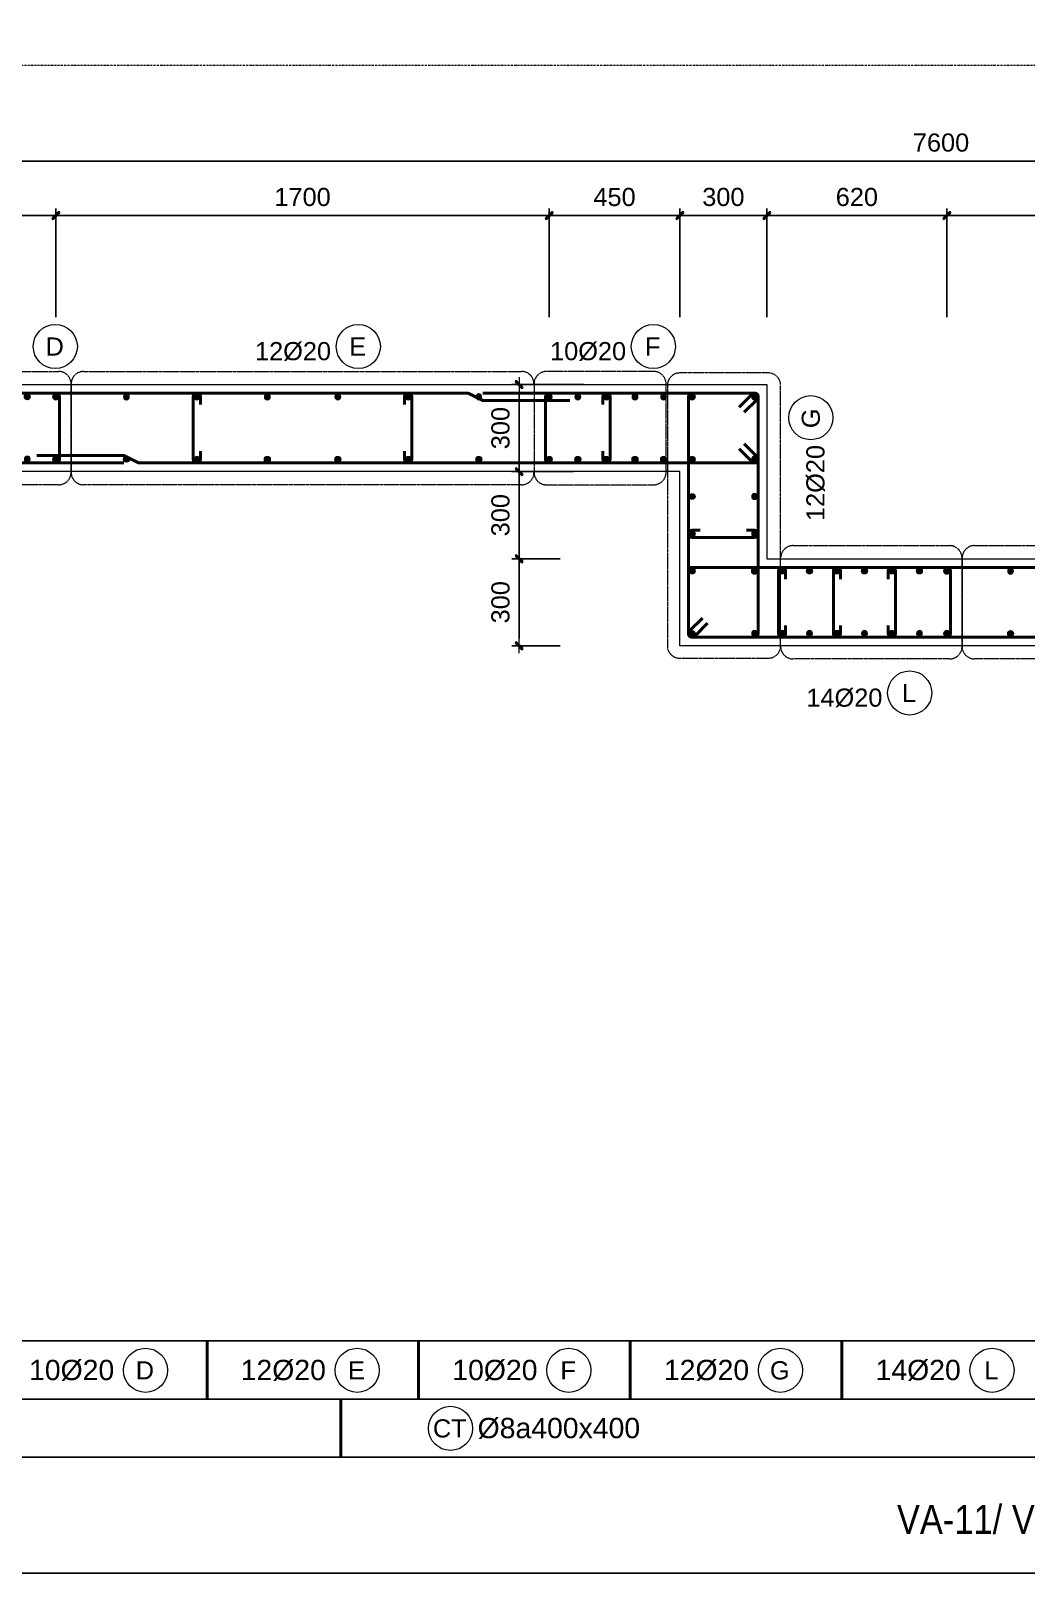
# Model space of a CAD drawing. Header units: millimetres. Extents: x -146909 to 4830753, y -683702 to -336947.
# Drawn here: x 4580029 to 4583458, y -448762 to -443448 of the extents above; entities that cross this region are included whole.
import ezdxf
from ezdxf.enums import TextEntityAlignment as Align

# ---------------------------------------------------------------- set-up
doc = ezdxf.new("R2010")
doc.units = ezdxf.units.MM
doc.header["$MEASUREMENT"] = 0
doc.linetypes.add('Grid Line 4 1_5', pattern=[1140, 600, -225, 90, -225])
doc.linetypes.add('HIDDEN', pattern=[0.375, 0.25, -0.125])
doc.layers.get('0').update_dxf_attribs({"lineweight": 9})
doc.layers.get('Defpoints').update_dxf_attribs({"color": 10, "lineweight": 0})
for name, color, linetype, lineweight in [("'S_General_Cont_1 Thin", 1, 'Continuous', 18), ("'S_General_Text_3_Member name", 3, 'Continuous', 35), ('CDAI', 3, 'Continuous', 40), ('chunho.q', 1, 'Continuous', 13), ('CTHEP', 4, 'Continuous', 50), ('DBAO', 2, 'Continuous', 13), ('DMo', 9, 'HIDDEN', 9), ('KTH', 154, 'Continuous', 9), ('S-GRID', 7, 'Continuous', 5), ('STICK', 1, 'Continuous', 9)]:
    doc.layers.add(name, color=color, linetype=linetype, lineweight=lineweight)
for name, color, linetype in [('DM', 1, 'Continuous'), ('TBL', 1, 'Continuous'), ('TX', 214, 'Continuous')]:
    doc.layers.add(name, color=color, linetype=linetype)
doc.styles.add('arial', font='arial.ttf', dxfattribs={"width": 0.85})
doc.styles.add('TTP-HelCon', font='arial.ttf')
doc.dimstyles.new('TTP-25', dxfattribs={"dimscale": 25, "dimtxt": 2.5, "dimasz": 1, "dimexe": 1, "dimexo": 1, "dimgap": 0.09, "dimtad": 0, "dimdec": 4, "dimrnd": 10, "dimzin": 9, "dimdsep": 46, "dimtxsty": 'TTP-HelCon', "dimblk": 'Stick', "dimcen": 0.09, "dimdle": 1.5, "dimclrd": 256, "dimclre": 256, "dimclrt": 1, "dimadec": 0, "dimazin": 0, "dimtfac": 1, "dimtdec": 4, "dimtmove": 0, "dimatfit": 3, "dimldrblk": 'ARCHTICK', "dimfxl": 1, "dimtvp": 1, "dimtolj": 1, "dimtzin": 0, "dimarcsym": 0})

# ---------------------------------------------------------------- blocks, each defined once
blk = doc.blocks.new('*U541')
at = {"layer": 'CTHEP', "ltscale": 0.02, "const_width": 10}
blk.add_lwpolyline([(0, 5, -1), (0, -5, -1)], format="xyb", close=True, dxfattribs=at)
at = {"layer": 'Defpoints', "color": 1}
blk.add_circle((0, 0), 10, dxfattribs=at)
blk = doc.blocks.new('*U567')
at = {"layer": 'CDAI', "color": 0, "linetype": 'ByBlock', "lineweight": -2, "transparency": 16777216, "rotation": 89.99999999999999}
blk.add_blockref('*U541', (0, 0), dxfattribs=at)
blk = doc.blocks.new('*U568')
at = {"layer": 'CDAI', "color": 0, "linetype": 'ByBlock', "lineweight": -2, "transparency": 16777216}
for p in [(0, 2856), (0, 2636.3), (0, 2416.6), (0, 2196.9), (0, 1977.2), (0, 1757.5), (0, 1537.8), (0, 1318.2), (0, 1098.5), (0, 878.8), (0, 659.1), (0, 439.4), (0, 219.7), (0, 0)]:
    blk.add_blockref('*U567', p, dxfattribs=at)
blk = doc.blocks.new('Stick')
at = {"layer": 'STICK'}
h = blk.add_hatch(color=256, dxfattribs=at)
edge = h.paths.add_edge_path()
edge.add_line((0.3, 0.5), (-0.5, -0.3))
edge.add_arc((-0.4, -0.4), 0.141, 135, 315)
edge.add_line((-0.3, -0.5), (0.5, 0.3))
edge.add_arc((0.4, 0.4), 0.141, 315, 495)
blk.add_line((1, 0), (-1, 0), dxfattribs=at)
blk.add_lwpolyline([(0.3, 0.5), (-0.5, -0.3, 1), (-0.3, -0.5), (0.5, 0.3, 1), (0.3, 0.5, 1)], format="xyb", dxfattribs=at)
blk = doc.blocks.new('*D589')
at = {"layer": 'Defpoints', "color": 0, "transparency": 16777216}
for p in [(4581814.8, -444084.8), (4580114.8, -444459.7), (4581814.8, -444459.7)]:
    blk.add_point(p, dxfattribs=at)
at = {"layer": 'KTH', "lineweight": -2, "transparency": 16777216}
for p, q in [((4580114.8, -444434.7), (4580114.8, -444059.8)), ((4581814.8, -444434.7), (4581814.8, -444059.8)), ((4580139.8, -444084.8), (4581789.8, -444084.8))]:
    blk.add_line(p, q, dxfattribs=at)
at = {"layer": 'KTH', "lineweight": -2, "transparency": 16777216, "xscale": 25, "yscale": 25, "zscale": 25, "rotation": 180}
blk.add_blockref('Stick', (4580114.8, -444084.8), dxfattribs=at)
at = {"layer": 'KTH', "lineweight": -2, "transparency": 16777216, "xscale": 25, "yscale": 25, "zscale": 25}
blk.add_blockref('Stick', (4581814.8, -444084.8), dxfattribs=at)
at = {"layer": 'KTH', "color": 1, "transparency": 16777216, "insert": (4580964.8, -444021), "char_height": 62.5, "attachment_point": 5, "style": 'TTP-HelCon'}
blk.add_mtext('\\A1;1700', dxfattribs=at)
blk = doc.blocks.new('_ArchTick')
at = {"color": 0, "linetype": 'ByBlock', "const_width": 0.15}
blk.add_lwpolyline([(-0.5, -0.5), (0.5, 0.5)], dxfattribs=at)
blk = doc.blocks.new('*D590')
at = {"layer": 'Defpoints', "color": 0, "transparency": 16777216}
for p in [(4582564.8, -444084.8), (4582264.8, -444459.7), (4582564.8, -444459.7)]:
    blk.add_point(p, dxfattribs=at)
at = {"layer": 'KTH', "lineweight": -2, "transparency": 16777216}
for p, q in [((4582264.8, -444434.7), (4582264.8, -444059.8)), ((4582564.8, -444434.7), (4582564.8, -444059.8)), ((4582289.8, -444084.8), (4582539.8, -444084.8))]:
    blk.add_line(p, q, dxfattribs=at)
at = {"layer": 'KTH', "lineweight": -2, "transparency": 16777216, "xscale": 25, "yscale": 25, "zscale": 25, "rotation": 180}
blk.add_blockref('Stick', (4582264.8, -444084.8), dxfattribs=at)
at = {"layer": 'KTH', "lineweight": -2, "transparency": 16777216, "xscale": 25, "yscale": 25, "zscale": 25}
blk.add_blockref('Stick', (4582564.8, -444084.8), dxfattribs=at)
at = {"layer": 'KTH', "color": 1, "transparency": 16777216, "insert": (4582414.8, -444020.9), "char_height": 62.5, "attachment_point": 5, "style": 'TTP-HelCon'}
blk.add_mtext('\\A1;300', dxfattribs=at)
blk = doc.blocks.new('*D592')
at = {"layer": 'Defpoints', "color": 0, "transparency": 16777216}
for p in [(4581876.9, -444966.9), (4581710.8, -445266.9), (4581876.9, -445266.9)]:
    blk.add_point(p, dxfattribs=at)
at = {"layer": 'KTH', "lineweight": -2, "transparency": 16777216}
for p, q in [((4581851.9, -444966.9), (4581685.8, -444966.9)), ((4581710.8, -444991.9), (4581710.8, -445241.9)), ((4581851.9, -445266.9), (4581685.8, -445266.9))]:
    blk.add_line(p, q, dxfattribs=at)
at = {"layer": 'KTH', "lineweight": -2, "transparency": 16777216, "xscale": 25, "yscale": 25, "zscale": 25}
for p, rotation in [((4581710.8, -444966.9), 90), ((4581710.8, -445266.9), 270)]:
    blk.add_blockref('Stick', p, dxfattribs=dict(at, rotation=rotation))
at = {"layer": 'KTH', "color": 1, "transparency": 16777216, "insert": (4581647, -445116.9), "char_height": 62.5, "attachment_point": 5, "rotation": 90, "style": 'TTP-HelCon'}
blk.add_mtext('\\A1;300', dxfattribs=at)
blk = doc.blocks.new('*D597')
at = {"layer": 'Defpoints', "color": 0, "transparency": 16777216}
for p in [(4580114.8, -444084.8), (4579664.8, -444459.7), (4580114.8, -444459.7)]:
    blk.add_point(p, dxfattribs=at)
at = {"layer": 'KTH', "lineweight": -2, "transparency": 16777216}
for p, q in [((4579664.8, -444434.7), (4579664.8, -444059.8)), ((4580114.8, -444434.7), (4580114.8, -444059.8)), ((4579689.8, -444084.8), (4580089.8, -444084.8))]:
    blk.add_line(p, q, dxfattribs=at)
at = {"layer": 'KTH', "lineweight": -2, "transparency": 16777216, "xscale": 25, "yscale": 25, "zscale": 25, "rotation": 180}
blk.add_blockref('Stick', (4579664.8, -444084.8), dxfattribs=at)
at = {"layer": 'KTH', "lineweight": -2, "transparency": 16777216, "xscale": 25, "yscale": 25, "zscale": 25}
blk.add_blockref('Stick', (4580114.8, -444084.8), dxfattribs=at)
at = {"layer": 'KTH', "color": 1, "transparency": 16777216, "insert": (4579889.8, -444021), "char_height": 62.5, "attachment_point": 5, "style": 'TTP-HelCon'}
blk.add_mtext('\\A1;450', dxfattribs=at)
blk = doc.blocks.new('*D598')
at = {"layer": 'Defpoints', "color": 0, "transparency": 16777216}
for p in [(4582264.8, -444084.8), (4581814.8, -444459.7), (4582264.8, -444459.7)]:
    blk.add_point(p, dxfattribs=at)
at = {"layer": 'KTH', "lineweight": -2, "transparency": 16777216}
for p, q in [((4581814.8, -444434.7), (4581814.8, -444059.8)), ((4582264.8, -444434.7), (4582264.8, -444059.8)), ((4581839.8, -444084.8), (4582239.8, -444084.8))]:
    blk.add_line(p, q, dxfattribs=at)
at = {"layer": 'KTH', "lineweight": -2, "transparency": 16777216, "xscale": 25, "yscale": 25, "zscale": 25, "rotation": 180}
blk.add_blockref('Stick', (4581814.8, -444084.8), dxfattribs=at)
at = {"layer": 'KTH', "lineweight": -2, "transparency": 16777216, "xscale": 25, "yscale": 25, "zscale": 25}
blk.add_blockref('Stick', (4582264.8, -444084.8), dxfattribs=at)
at = {"layer": 'KTH', "color": 1, "transparency": 16777216, "insert": (4582039.8, -444021), "char_height": 62.5, "attachment_point": 5, "style": 'TTP-HelCon'}
blk.add_mtext('\\A1;450', dxfattribs=at)
blk = doc.blocks.new('*D600')
at = {"layer": 'Defpoints', "color": 0, "transparency": 16777216}
for p in [(4586044.8, -444084.8), (4583184.8, -444459.7), (4586044.8, -444459.7)]:
    blk.add_point(p, dxfattribs=at)
at = {"layer": 'KTH', "lineweight": -2, "transparency": 16777216}
for p, q in [((4583184.8, -444434.7), (4583184.8, -444059.8)), ((4586044.8, -444434.7), (4586044.8, -444059.8)), ((4583209.8, -444084.8), (4586019.8, -444084.8))]:
    blk.add_line(p, q, dxfattribs=at)
at = {"layer": 'KTH', "lineweight": -2, "transparency": 16777216, "xscale": 25, "yscale": 25, "zscale": 25, "rotation": 180}
blk.add_blockref('Stick', (4583184.8, -444084.8), dxfattribs=at)
at = {"layer": 'KTH', "lineweight": -2, "transparency": 16777216, "xscale": 25, "yscale": 25, "zscale": 25}
blk.add_blockref('Stick', (4586044.8, -444084.8), dxfattribs=at)
at = {"layer": 'KTH', "color": 1, "transparency": 16777216, "insert": (4584614.8, -444021), "char_height": 62.5, "attachment_point": 5, "style": 'TTP-HelCon'}
blk.add_mtext('\\A1;2860', dxfattribs=at)
blk = doc.blocks.new('*D602')
at = {"layer": 'Defpoints', "color": 0, "transparency": 16777216}
for p in [(4586964.8, -443897.3), (4579364.8, -444459.7), (4586964.8, -444459.7)]:
    blk.add_point(p, dxfattribs=at)
at = {"layer": 'KTH', "lineweight": -2, "transparency": 16777216}
for p, q in [((4579364.8, -444434.7), (4579364.8, -443872.3)), ((4579389.8, -443897.3), (4586939.8, -443897.3)), ((4586964.8, -444434.7), (4586964.8, -443872.3))]:
    blk.add_line(p, q, dxfattribs=at)
at = {"layer": 'KTH', "lineweight": -2, "transparency": 16777216, "xscale": 25, "yscale": 25, "zscale": 25, "rotation": 180}
blk.add_blockref('Stick', (4579364.8, -443897.3), dxfattribs=at)
at = {"layer": 'KTH', "lineweight": -2, "transparency": 16777216, "xscale": 25, "yscale": 25, "zscale": 25}
blk.add_blockref('Stick', (4586964.8, -443897.3), dxfattribs=at)
at = {"layer": 'KTH', "color": 1, "transparency": 16777216, "insert": (4583164.8, -443833.5), "char_height": 62.5, "attachment_point": 5, "style": 'TTP-HelCon'}
blk.add_mtext('\\A1;7600', dxfattribs=at)
blk = doc.blocks.new('*U583')
at = {"layer": 'CDAI', "color": 0, "linetype": 'ByBlock', "lineweight": -2, "transparency": 16777216, "rotation": 89.99999999999999}
blk.add_blockref('*U541', (0, 0), dxfattribs=at)
blk = doc.blocks.new('*U548')
at = {"layer": 'CDAI', "color": 0, "linetype": 'ByBlock', "lineweight": -2, "transparency": 16777216}
for p in [(0, 492.5), (0, 394), (0, 295.5), (0, 197), (0, 98.5), (0, 0)]:
    blk.add_blockref('*U583', p, dxfattribs=at)
blk = doc.blocks.new('*D603')
at = {"layer": 'Defpoints', "color": 0, "transparency": 16777216}
for p in [(4581710.8, -444666.9), (4581959.2, -444666.9), (4581923.7, -444966.9)]:
    blk.add_point(p, dxfattribs=at)
at = {"layer": 'KTH', "lineweight": -2, "transparency": 16777216}
for p, q in [((4581934.2, -444666.9), (4581685.8, -444666.9)), ((4581710.8, -444941.9), (4581710.8, -444691.9)), ((4581898.7, -444966.9), (4581685.8, -444966.9))]:
    blk.add_line(p, q, dxfattribs=at)
at = {"layer": 'KTH', "lineweight": -2, "transparency": 16777216, "xscale": 25, "yscale": 25, "zscale": 25}
for p, rotation in [((4581710.8, -444666.9), 90), ((4581710.8, -444966.9), 270)]:
    blk.add_blockref('Stick', p, dxfattribs=dict(at, rotation=rotation))
at = {"layer": 'KTH', "color": 1, "transparency": 16777216, "insert": (4581647, -444816.9), "char_height": 62.5, "attachment_point": 5, "rotation": 90, "style": 'TTP-HelCon'}
blk.add_mtext('\\A1;300', dxfattribs=at)
blk = doc.blocks.new('*D604')
at = {"layer": 'Defpoints', "color": 0, "transparency": 16777216}
for p in [(4581876.9, -445266.9), (4581710.8, -445566.9), (4581876.9, -445566.9)]:
    blk.add_point(p, dxfattribs=at)
at = {"layer": 'KTH', "lineweight": -2, "transparency": 16777216}
for p, q in [((4581851.9, -445266.9), (4581685.8, -445266.9)), ((4581710.8, -445291.9), (4581710.8, -445541.9)), ((4581851.9, -445566.9), (4581685.8, -445566.9))]:
    blk.add_line(p, q, dxfattribs=at)
at = {"layer": 'KTH', "lineweight": -2, "transparency": 16777216, "xscale": 25, "yscale": 25, "zscale": 25}
for p, rotation in [((4581710.8, -445266.9), 90), ((4581710.8, -445566.9), 270)]:
    blk.add_blockref('Stick', p, dxfattribs=dict(at, rotation=rotation))
at = {"layer": 'KTH', "color": 1, "transparency": 16777216, "insert": (4581647, -445416.9), "char_height": 62.5, "attachment_point": 5, "rotation": 90, "style": 'TTP-HelCon'}
blk.add_mtext('\\A1;300', dxfattribs=at)
blk = doc.blocks.new('*U549')
at = {"layer": 'CDAI', "color": 0, "linetype": 'ByBlock', "lineweight": -2, "transparency": 16777216, "rotation": 89.99999999999999}
blk.add_blockref('*U541', (0, 0), dxfattribs=at)
blk = doc.blocks.new('*U550')
at = {"layer": 'CDAI', "color": 0, "linetype": 'ByBlock', "lineweight": -2, "transparency": 16777216}
for p in [(0, 492.5), (0, 394), (0, 295.5), (0, 197), (0, 98.5), (0, 0)]:
    blk.add_blockref('*U549', p, dxfattribs=at)
blk = doc.blocks.new('*U551')
at = {"layer": 'CDAI', "color": 0, "linetype": 'ByBlock', "lineweight": -2, "transparency": 16777216, "rotation": 89.99999999999999}
blk.add_blockref('*U541', (0, 0), dxfattribs=at)
blk = doc.blocks.new('*U552')
at = {"layer": 'CDAI', "color": 0, "linetype": 'ByBlock', "lineweight": -2, "transparency": 16777216}
for p in [(0, 492.5), (0, 394), (0, 295.5), (0, 197), (0, 98.5), (0, 0)]:
    blk.add_blockref('*U551', p, dxfattribs=at)
blk = doc.blocks.new('*U553')
at = {"layer": 'CDAI', "color": 0, "linetype": 'ByBlock', "lineweight": -2, "transparency": 16777216, "rotation": 89.99999999999999}
blk.add_blockref('*U541', (0, 0), dxfattribs=at)
blk = doc.blocks.new('*U554')
at = {"layer": 'CDAI', "color": 0, "linetype": 'ByBlock', "lineweight": -2, "transparency": 16777216}
for p in [(0, 492.5), (0, 394), (0, 295.5), (0, 197), (0, 98.5), (0, 0)]:
    blk.add_blockref('*U553', p, dxfattribs=at)
blk = doc.blocks.new('*U555')
at = {"layer": 'CDAI', "color": 0, "linetype": 'ByBlock', "lineweight": -2, "transparency": 16777216, "rotation": 89.99999999999999}
blk.add_blockref('*U541', (0, 0), dxfattribs=at)
blk = doc.blocks.new('*U556')
at = {"layer": 'CDAI', "color": 0, "linetype": 'ByBlock', "lineweight": -2, "transparency": 16777216}
for p in [(0, 662.5), (0, 567.9), (0, 473.2), (0, 378.6), (0, 283.9), (0, 189.3), (0, 94.6), (0, 0)]:
    blk.add_blockref('*U555', p, dxfattribs=at)
blk = doc.blocks.new('*U557')
at = {"layer": 'CDAI', "color": 0, "linetype": 'ByBlock', "lineweight": -2, "transparency": 16777216, "rotation": 89.99999999999999}
blk.add_blockref('*U541', (0, 0), dxfattribs=at)
blk = doc.blocks.new('*U558')
at = {"layer": 'CDAI', "color": 0, "linetype": 'ByBlock', "lineweight": -2, "transparency": 16777216}
for p in [(0, 662.5), (0, 567.9), (0, 473.2), (0, 378.6), (0, 283.9), (0, 189.3), (0, 94.6), (0, 0)]:
    blk.add_blockref('*U557', p, dxfattribs=at)
blk = doc.blocks.new('*U569')
at = {"layer": 'CDAI', "color": 0, "linetype": 'ByBlock', "lineweight": -2, "transparency": 16777216, "rotation": 89.99999999999999}
blk.add_blockref('*U541', (0, 0), dxfattribs=at)
blk = doc.blocks.new('*U570')
at = {"layer": 'CDAI', "color": 0, "linetype": 'ByBlock', "lineweight": -2, "transparency": 16777216}
for p in [(0, 2856), (0, 2636.3), (0, 2416.6), (0, 2196.9), (0, 1977.2), (0, 1757.5), (0, 1537.8), (0, 1318.2), (0, 1098.5), (0, 878.8), (0, 659.1), (0, 439.4), (0, 219.7), (0, 0)]:
    blk.add_blockref('*U569', p, dxfattribs=at)
blk = doc.blocks.new('*U571')
at = {"layer": 'CDAI', "color": 0, "linetype": 'ByBlock', "lineweight": -2, "transparency": 16777216, "rotation": 89.99999999999999}
blk.add_blockref('*U541', (0, 0), dxfattribs=at)
blk = doc.blocks.new('*U572')
at = {"layer": 'CDAI', "color": 0, "linetype": 'ByBlock', "lineweight": -2, "transparency": 16777216}
for p in [(0, 1700), (0, 1457.1), (0, 1214.3), (0, 971.4), (0, 728.6), (0, 485.7), (0, 242.9), (0, 0)]:
    blk.add_blockref('*U571', p, dxfattribs=at)
blk = doc.blocks.new('*U573')
at = {"layer": 'CDAI', "color": 0, "linetype": 'ByBlock', "lineweight": -2, "transparency": 16777216, "rotation": 89.99999999999999}
blk.add_blockref('*U541', (0, 0), dxfattribs=at)
blk = doc.blocks.new('*U574')
at = {"layer": 'CDAI', "color": 0, "linetype": 'ByBlock', "lineweight": -2, "transparency": 16777216}
for p in [(0, 1700), (0, 1457.1), (0, 1214.3), (0, 971.4), (0, 728.6), (0, 485.7), (0, 242.9), (0, 0)]:
    blk.add_blockref('*U573', p, dxfattribs=at)
blk = doc.blocks.new('*D625')
at = {"layer": 'Defpoints', "color": 0, "transparency": 16777216}
for p in [(4583184.8, -444084.8), (4582564.8, -444459.7), (4583184.8, -444459.7)]:
    blk.add_point(p, dxfattribs=at)
at = {"layer": 'KTH', "lineweight": -2, "transparency": 16777216}
for p, q in [((4582564.8, -444434.7), (4582564.8, -444059.8)), ((4583184.8, -444434.7), (4583184.8, -444059.8)), ((4582589.8, -444084.8), (4583159.8, -444084.8))]:
    blk.add_line(p, q, dxfattribs=at)
at = {"layer": 'KTH', "lineweight": -2, "transparency": 16777216, "xscale": 25, "yscale": 25, "zscale": 25, "rotation": 180}
blk.add_blockref('Stick', (4582564.8, -444084.8), dxfattribs=at)
at = {"layer": 'KTH', "lineweight": -2, "transparency": 16777216, "xscale": 25, "yscale": 25, "zscale": 25}
blk.add_blockref('Stick', (4583184.8, -444084.8), dxfattribs=at)
at = {"layer": 'KTH', "color": 1, "transparency": 16777216, "insert": (4582874.8, -444021), "char_height": 62.5, "attachment_point": 5, "style": 'TTP-HelCon'}
blk.add_mtext('\\A1;620', dxfattribs=at)
blk = doc.blocks.new('sign of slab')
at = {"layer": "'S_General_Cont_1 Thin"}
blk.add_circle((-10, 0), 475, dxfattribs=at)
at = {"layer": "'S_General_Text_3_Member name", "style": 'arial'}
blk.add_attdef('S', text='', height=250, dxfattribs=at).set_placement((-23, -1), align=Align.MIDDLE_CENTER)

msp = doc.modelspace()

# ---------------------------------------------------------------- linework, layer by layer
at = {"layer": 'CDAI', "color": 214}
for p, q in [((4580635.55546, -447961.98892), (4580635.55546, -448161.98892)), ((4581364.77171, -447961.98892), (4581364.77171, -448161.98892)), ((4582093.98796, -447961.98892), (4582093.98796, -448161.98892)), ((4582823.20421, -447961.98892), (4582823.20421, -448161.98892)), ((4581096.13737, -448161.98892), (4581096.13737, -448361.98892))]:
    msp.add_line(p, q, dxfattribs=at)
at = {"layer": 'CDAI'}
for points in [[(4579460.45742, -444888.89771), (4579416.13722, -444933.21791, -0.6681786379), (4579394.79839, -444924.37907), (4579394.79839, -444709.37172, -0.4142135624), (4579407.29839, -444696.87172), (4580114.79839, -444696.87172, -0.4142135624), (4580127.29839, -444709.37172), (4580127.29839, -444924.37907, -0.4142135624), (4580114.79839, -444936.87907), (4579407.29839, -444936.87907, -0.6681786379), (4579398.45955, -444915.54024), (4579442.77975, -444871.22004)], [(4580613.01267, -444896.52096), (4580613.01267, -444924.02096, -1), (4580588.01267, -444924.02096), (4580588.01267, -444708.52096, -1), (4580613.01267, -444708.52096), (4580613.01267, -444736.02096)], [(4581316.5841, -444896.52096), (4581316.5841, -444924.02096, 1), (4581341.5841, -444924.02096), (4581341.5841, -444708.52096, 1), (4581316.5841, -444708.52096), (4581316.5841, -444736.02096)], [(4582469.13935, -444888.89771), (4582513.45955, -444933.21791, 0.6681786379), (4582534.79839, -444924.37907), (4582534.79839, -444709.37172, 0.4142135624), (4582522.29839, -444696.87172), (4581814.79839, -444696.87172, 0.4142135624), (4581802.29839, -444709.37172), (4581802.29839, -444924.37907, 0.4142135624), (4581814.79839, -444936.87907), (4582522.29839, -444936.87907, 0.6681786379), (4582531.13722, -444915.54024), (4582486.81702, -444871.22004)], [(4581999.29839, -444896.52096), (4581999.29839, -444924.02096, 1), (4582024.29839, -444924.02096), (4582024.29839, -444708.52096, 1), (4581999.29839, -444708.52096), (4581999.29839, -444736.02096)], [(4582486.82437, -444762.53075), (4582531.14457, -444718.21055, 0.6681786379), (4582522.30574, -444696.87172), (4582307.29839, -444696.87172, 0.4142135624), (4582294.79839, -444709.37172), (4582294.79839, -445524.37172, 0.4142135624), (4582307.29839, -445536.87172), (4582522.30574, -445536.87172, 0.4142135624), (4582534.80574, -445524.37172), (4582534.80574, -444709.37172, 0.6681786379), (4582513.4669, -444700.53289), (4582469.1467, -444744.85308)], [(4582494.79839, -445168.54084), (4582522.29839, -445168.54084, -1), (4582522.29839, -445193.54084), (4582307.29839, -445193.54084, -1), (4582307.29839, -445168.54084), (4582334.79839, -445168.54084)], [(4582360.45742, -445488.89771), (4582316.13722, -445533.21791, -0.6681786379), (4582294.79839, -445524.37907), (4582294.79839, -445309.37172, -0.4142135624), (4582307.29839, -445296.87172), (4583184.79839, -445296.87172, -0.4142135624), (4583197.29839, -445309.37172), (4583197.29839, -445524.37907, -0.4142135624), (4583184.79839, -445536.87907), (4582307.29839, -445536.87907, -0.6681786379), (4582298.45955, -445515.54024), (4582342.77975, -445471.22004)], [(4582629.44125, -445497.37172), (4582629.44125, -445524.87172, -1), (4582604.44125, -445524.87172), (4582604.44125, -445309.37172, -1), (4582629.44125, -445309.37172), (4582629.44125, -445336.87172)], [(4582818.72696, -445497.37172), (4582818.72696, -445524.87172, -1), (4582793.72696, -445524.87172), (4582793.72696, -445309.37172, -1), (4582818.72696, -445309.37172), (4582818.72696, -445336.87172)], [(4582983.01268, -445497.37172), (4582983.01268, -445524.87172, 1), (4583008.01268, -445524.87172), (4583008.01268, -445309.37172, 1), (4582983.01268, -445309.37172), (4582983.01268, -445336.87172)]]:
    msp.add_lwpolyline(points, format="xyb", dxfattribs=at)
at = {"layer": 'CDAI', "ltscale": 0.02}
for points in [[(4580349.46697, -444936.87172), (4579404.79839, -444936.87172, -0.4142135624), (4579394.79839, -444926.87172), (4579394.79839, -444706.87172, -0.4142135624), (4579404.79839, -444696.87172), (4581535.62982, -444696.87172), (4581585.62982, -444721.87172), (4581885.36567, -444721.87172)], [(4581585.62982, -444696.87172), (4582524.79839, -444696.87172, -0.4142135624), (4582534.79839, -444706.87172), (4582534.79839, -444926.87172, -0.4142135624), (4582524.79839, -444936.87172), (4580399.46697, -444936.87172), (4580349.46697, -444911.87172), (4580049.73111, -444911.87172)], [(4583799.46697, -445536.87172), (4582304.79839, -445536.87172, -0.4142135624), (4582294.79839, -445526.87172), (4582294.79839, -445306.87172, -0.4142135624), (4582304.79839, -445296.87172), (4585385.06988, -445296.87172), (4585435.06988, -445321.87172), (4585734.80574, -445321.87172)]]:
    msp.add_lwpolyline(points, format="xyb", dxfattribs=at)
at = {"layer": 'CDAI'}
msp.add_point((4582307.29838, -445052.70996), dxfattribs=at)
at = {"layer": 'DBAO', "color": 1}
msp.add_lwpolyline([(4590923.03829, -448761.98892), (4574173.03829, -448761.98892), (4574173.03829, -434761.98892), (4590923.03829, -434761.98892)], close=True, dxfattribs=at)
at = {"layer": 'DBAO'}
msp.add_lwpolyline([(4579364.79839, -447766.87172), (4579364.79839, -444666.87172), (4582564.79839, -444666.87172), (4582564.79839, -445266.87172), (4586964.79839, -445266.87172), (4586964.79839, -447766.87172), (4586664.79839, -447766.87172), (4586664.79839, -445566.87172), (4582264.79839, -445566.87172), (4582264.79839, -444966.87172), (4579664.79839, -444966.87172), (4579664.79839, -447766.87172), (4579364.79839, -447766.87172)], dxfattribs=at)
at = {"layer": 'DMo', "color": 6, "ltscale": 10}
for points in [[(4579712.13468, -444969.21319), (4579712.13468, -444664.81656, -0.4142135624), (4579755.07434, -444621.87689), (4580124.35872, -444621.87689, -0.4142135624), (4580167.29839, -444664.81656), (4580167.29839, -444969.21319, -0.4142135624), (4580124.35872, -445012.15285), (4579755.07434, -445012.15285, -0.4142135624)], [(4580167.29839, -444969.21319), (4580167.29839, -444664.81656, -0.4142135624), (4580210.23805, -444621.87689), (4581719.35872, -444621.87689, -0.4142135624), (4581762.29839, -444664.81656), (4581762.29839, -444969.21319, -0.4142135624), (4581719.35872, -445012.15285), (4580210.23805, -445012.15285, -0.4142135624)], [(4582217.46209, -444969.21319), (4582217.46209, -444664.81656, 0.4142135624), (4582174.52243, -444621.87689), (4581805.23805, -444621.87689, 0.4142135624), (4581762.29839, -444664.81656), (4581762.29839, -444969.21319, 0.4142135624), (4581805.23805, -445012.15285), (4582174.52243, -445012.15285, 0.4142135624)], [(4582264.79839, -445609.81139), (4582569.19502, -445609.81139, 0.4142135624), (4582612.13468, -445566.87172), (4582612.13468, -444669.81138, 0.4142135624), (4582569.19502, -444626.87172), (4582264.79839, -444626.87172, 0.4142135624), (4582221.85872, -444669.81138), (4582221.85872, -445566.87172, 0.4142135624)], [(4582612.13468, -445569.21319), (4582612.13468, -445264.81656, -0.4142135624), (4582655.07434, -445221.87689), (4583194.35873, -445221.87689, -0.4142135624), (4583237.29839, -445264.81656), (4583237.29839, -445569.21319, -0.4142135624), (4583194.35873, -445612.15285), (4582655.07434, -445612.15285, -0.4142135624)], [(4583237.29839, -445569.21319), (4583237.29839, -445264.81656, -0.4142135624), (4583280.23806, -445221.87689), (4585949.35872, -445221.87689, -0.4142135624), (4585992.29839, -445264.81656), (4585992.29839, -445569.21319, -0.4142135624), (4585949.35872, -445612.15285), (4583280.23806, -445612.15285, -0.4142135624)]]:
    msp.add_lwpolyline(points, format="xyb", close=True, dxfattribs=at)
at = {"layer": 'S-GRID', "color": 17, "linetype": 'Grid Line 4 1_5', "ltscale": 0.01, "true_color": 0x804040}
msp.add_line((4578684.68978, -443566.87172), (4587532.87763, -443566.87172), dxfattribs=at)
at = {"layer": 'TBL'}
for p, q in [((4576997.09632, -447961.98892), (4589324.97459, -447961.98892)), ((4576997.09632, -448361.98892), (4589324.97459, -448361.98892)), ((4576997.09632, -448761.98892), (4589324.97459, -448761.98892))]:
    msp.add_line(p, q, dxfattribs=at)
at = {"layer": 'TBL', "color": 8}
msp.add_line((4576997.09632, -448161.98892), (4589324.97459, -448161.98892), dxfattribs=at)

# ---------------------------------------------------------------- block references
ref = msp.add_blockref('sign of slab', (4580114.48318, -444535.67987), dxfattribs=dict(xscale=0.16, yscale=0.16, zscale=0.16))
ref.add_attrib('S', 'D', dxfattribs={"layer": 'DM', "height": 62.5, "style": 'arial'}).set_placement((4580110.72916, -444535.83676), align=Align.MIDDLE_CENTER)
ref = msp.add_blockref('sign of slab', (4581158.44454, -444535.67987), dxfattribs=dict(xscale=0.16, yscale=0.16, zscale=0.16))
ref.add_attrib('S', 'E', dxfattribs={"layer": 'DM', "height": 62.5, "style": 'arial'}).set_placement((4581154.69053, -444535.83676), align=Align.MIDDLE_CENTER)
ref = msp.add_blockref('sign of slab', (4582175.17184, -444535.67987), dxfattribs=dict(xscale=0.16, yscale=0.16, zscale=0.16))
ref.add_attrib('S', 'F', dxfattribs={"layer": 'DM', "height": 62.5, "style": 'arial'}).set_placement((4582171.41783, -444535.83676), align=Align.MIDDLE_CENTER)
ref = msp.add_blockref('sign of slab', (4582715.8673, -444779.51594), dxfattribs=dict(xscale=0.16, yscale=0.16, zscale=0.16, rotation=90))
ref.add_attrib('S', 'G', dxfattribs={"layer": 'DM', "height": 62.5, "rotation": 90, "style": 'arial'}).set_placement((4582716.0242, -444783.26996), align=Align.MIDDLE_CENTER)
ref = msp.add_blockref('sign of slab', (4583058.38387, -445729.41942), dxfattribs=dict(xscale=0.16, yscale=0.16, zscale=0.16))
ref.add_attrib('S', 'L', dxfattribs={"layer": 'DM', "height": 62.5, "style": 'arial'}).set_placement((4583054.62985, -445729.57631), align=Align.MIDDLE_CENTER)
ref = msp.add_blockref('sign of slab', (4580425.2252, -448063.08503), dxfattribs=dict(xscale=0.16, yscale=0.16, zscale=0.16))
ref.add_attrib('S', 'D', dxfattribs={"layer": 'DM', "height": 62.5, "style": 'arial'}).set_placement((4580421.47119, -448063.24192), align=Align.MIDDLE_CENTER)
ref = msp.add_blockref('sign of slab', (4581154.44145, -448063.08503), dxfattribs=dict(xscale=0.16, yscale=0.16, zscale=0.16))
ref.add_attrib('S', 'E', dxfattribs={"layer": 'DM', "height": 62.5, "style": 'arial'}).set_placement((4581150.68744, -448063.24192), align=Align.MIDDLE_CENTER)
ref = msp.add_blockref('sign of slab', (4581883.6577, -448063.08503), dxfattribs=dict(xscale=0.16, yscale=0.16, zscale=0.16))
ref.add_attrib('S', 'F', dxfattribs={"layer": 'DM', "height": 62.5, "style": 'arial'}).set_placement((4581879.90369, -448063.24192), align=Align.MIDDLE_CENTER)
ref = msp.add_blockref('sign of slab', (4582612.87395, -448063.08503), dxfattribs=dict(xscale=0.16, yscale=0.16, zscale=0.16))
ref.add_attrib('S', 'G', dxfattribs={"layer": 'DM', "height": 62.5, "style": 'arial'}).set_placement((4582609.11994, -448063.24192), align=Align.MIDDLE_CENTER)
ref = msp.add_blockref('sign of slab', (4583342.0902, -448063.08503), dxfattribs=dict(xscale=0.16, yscale=0.16, zscale=0.16))
ref.add_attrib('S', 'L', dxfattribs={"layer": 'DM', "height": 62.5, "style": 'arial'}).set_placement((4583338.33619, -448063.24192), align=Align.MIDDLE_CENTER)
ref = msp.add_blockref('sign of slab', (4581475.89949, -448263.08503), dxfattribs=dict(xscale=0.16, yscale=0.16, zscale=0.16))
ref.add_attrib('S', 'CT', dxfattribs={"layer": 'DM', "height": 62.5, "style": 'arial'}).set_placement((4581472.14548, -448263.24192), align=Align.MIDDLE_CENTER)
at = {"layer": 'CDAI'}
for name, p, rotation in [('*U548', (4580114.79839, -444709.37172), 90.00000000000001), ('*U574', (4580114.79839, -444924.37907), 270), ('*U554', (4581814.79839, -444924.37907), 270), ('*U556', (4583184.79839, -445309.37172), 90.00000000000001), ('*U570', (4583184.79839, -445524.37907), 270)]:
    msp.add_blockref(name, p, dxfattribs=dict(at, rotation=rotation))
at = {"layer": 'CDAI', "xscale": -1}
for name, p, rotation in [('*U572', (4580114.79839, -444709.37172), 270), ('*U552', (4581814.79839, -444709.37172), 270), ('*U550', (4580114.79839, -444924.37907), 90), ('*U568', (4583184.79839, -445309.37172), 270), ('*U558', (4583184.79839, -445524.37907), 90)]:
    msp.add_blockref(name, p, dxfattribs=dict(at, rotation=rotation))
at = {"layer": 'CDAI', "color": 0, "linetype": 'ByBlock', "lineweight": -2, "transparency": 16777216, "rotation": 89.99999999999999}
for p in [(4582307.29839, -444709.37907), (4582307.29838, -444924.37907), (4582307.29838, -445052.70996), (4582307.29838, -445181.04084), (4582307.29839, -445309.37172), (4582307.29839, -445524.37907)]:
    msp.add_blockref('*U541', p, dxfattribs=at)
at = {"layer": 'CDAI', "color": 0, "linetype": 'ByBlock', "lineweight": -2, "transparency": 16777216, "xscale": -1, "rotation": 270}
for p in [(4582522.29839, -444709.37907), (4582522.29839, -444924.37907), (4582522.29839, -445052.70996), (4582522.29839, -445181.04084), (4582522.29839, -445309.37172), (4582522.29839, -445524.37907)]:
    msp.add_blockref('*U541', p, dxfattribs=at)

# ---------------------------------------------------------------- texts
at = {"layer": 'chunho.q', "color": 1, "style": 'arial'}
for s, p in [('12%%C20', (4580800.8723, -444582.9925)), ('10%%C20', (4581817.5996, -444582.9925)), ('14%%C20', (4582700.81162, -445776.73205))]:
    msp.add_text(s, height=62.5, dxfattribs=at).set_placement(p)
msp.add_text('12%%C20', height=62.5, rotation=90, dxfattribs=at).set_placement((4582763.17994, -445137.08819))
at = {"layer": 'TX', "color": 2, "style": 'arial'}
for s, p in [('10%%C20', (4580169.12797, -448061.98892)), ('12%%C20', (4580898.34422, -448061.98892)), ('10%%C20', (4581627.56047, -448061.98892)), ('12%%C20', (4582356.77672, -448061.98892)), ('14%%C20', (4583085.99297, -448061.98892)), ('%%C8a400x400', (4581848.02437, -448261.98892))]:
    msp.add_text(s, height=70, dxfattribs=at).set_placement(p, align=Align.MIDDLE_CENTER)
at = {"layer": 'TX', "color": 2, "insert": (4583379.03771, -448526.68797), "char_height": 100, "width": 1115.228092, "attachment_point": 2, "style": 'arial'}
msp.add_mtext('VA-11/ VC-13', dxfattribs=at)

# ---------------------------------------------------------------- dimensions: what is measured, and where the dimension line sits
at = {"layer": 'KTH'}
for base, p1, p2, picture, middle in [((4586964.79839, -443897.30827), (4579364.79839, -444459.69708), (4586964.79839, -444459.69708), '*D602', (4583164.79839, -443833.48664)), ((4580114.79839, -444084.80827), (4579664.79839, -444459.69708), (4580114.79839, -444459.69708), '*D597', (4579889.79839, -444020.98664)), ((4581814.79839, -444084.80827), (4580114.79839, -444459.69708), (4581814.79839, -444459.69708), '*D589', (4580964.79839, -444020.98664)), ((4582264.79839, -444084.80827), (4581814.79839, -444459.69708), (4582264.79839, -444459.69708), '*D598', (4582039.79839, -444020.98664)), ((4582564.79839, -444084.80827), (4582264.79839, -444459.69708), (4582564.79839, -444459.69708), '*D590', (4582414.79839, -444020.94401)), ((4583184.79839, -444084.80827), (4582564.79839, -444459.69708), (4583184.79839, -444459.69708), '*D625', (4582874.79839, -444020.98664)), ((4586044.79839, -444084.80827), (4583184.79839, -444459.69708), (4586044.79839, -444459.69708), '*D600', (4584614.79839, -444020.98664))]:
    dim = msp.add_linear_dim(base=base, p1=p1, p2=p2, dimstyle='TTP-25', override={"dimtmove": 1}, dxfattribs=at)
    dim.commit()
    dim.dimension.update_dxf_attribs({"geometry": picture, "text_midpoint": middle})
for base, p1, p2, picture, middle in [((4581710.82967, -444666.87172), (4581923.65514, -444966.87172), (4581959.23586, -444666.87172), '*D603', (4581646.96541, -444816.87172)), ((4581710.82967, -445566.87172), (4581876.94675, -445266.87172), (4581876.94675, -445566.87172), '*D604', (4581646.96541, -445416.87172))]:
    dim = msp.add_linear_dim(base=base, p1=p1, p2=p2, angle=90, dimstyle='TTP-25', override={"dimtmove": 1}, dxfattribs=at)
    dim.commit()
    dim.dimension.update_dxf_attribs({"geometry": picture, "text_midpoint": middle})
dim = msp.add_linear_dim(base=(4581710.82967, -445266.87172), p1=(4581876.94675, -444966.87172), p2=(4581876.94675, -445266.87172), angle=90, dimstyle='TTP-25', dxfattribs=at)
dim.commit()
dim.dimension.update_dxf_attribs({"geometry": '*D592', "text_midpoint": (4581646.96541, -445116.87172)})

doc.saveas('drawing.dxf')
